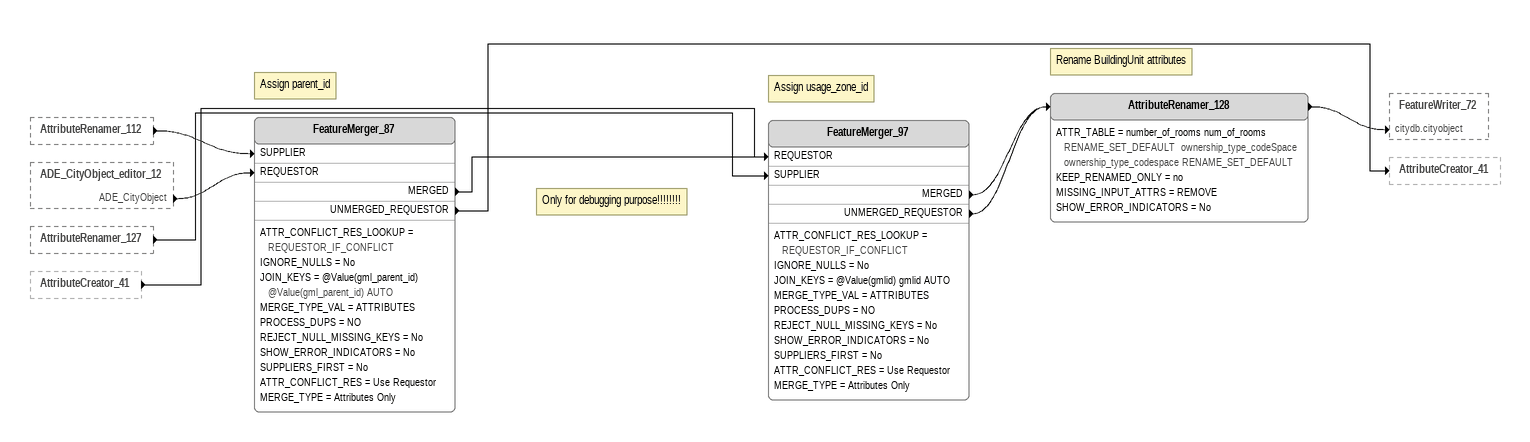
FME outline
AttributeRenamer_112 [outside]
    -> FeatureMerger_87 [SUPPLIER]
ADE_CityObject_editor_12 [outside]
    ADE_CityObject -> FeatureMerger_87 [REQUESTOR]
AttributeRenamer_127 [outside]
    -> FeatureMerger_97 [SUPPLIER]
AttributeCreator_41 [outside]
    -> FeatureMerger_97 [REQUESTOR]
Note: Assign parent_id
Note: Only for debugging purpose!!!!!!!!
FeatureMerger_87
    ATTR_CONFLICT_RES_LOOKUP = REQUESTOR_IF_CONFLICT
    IGNORE_NULLS = No
    JOIN_KEYS = @Value(gml_parent_id) @Value(gml_parent_id) AUTO
    MERGE_TYPE_VAL = ATTRIBUTES
    PROCESS_DUPS = NO
    REJECT_NULL_MISSING_KEYS = No
    SHOW_ERROR_INDICATORS = No
    SUPPLIERS_FIRST = No
    ATTR_CONFLICT_RES = Use Requestor
    MERGE_TYPE = Attributes Only
    MERGED -> FeatureMerger_97 [REQUESTOR]
    UNMERGED_REQUESTOR -> AttributeCreator_41
Note: Assign usage_zone_id
FeatureMerger_97
    ATTR_CONFLICT_RES_LOOKUP = REQUESTOR_IF_CONFLICT
    IGNORE_NULLS = No
    JOIN_KEYS = @Value(gmlid) gmlid AUTO
    MERGE_TYPE_VAL = ATTRIBUTES
    PROCESS_DUPS = NO
    REJECT_NULL_MISSING_KEYS = No
    SHOW_ERROR_INDICATORS = No
    SUPPLIERS_FIRST = No
    ATTR_CONFLICT_RES = Use Requestor
    MERGE_TYPE = Attributes Only
    MERGED -> AttributeRenamer_128
    UNMERGED_REQUESTOR -> AttributeRenamer_128
Note: Rename BuildingUnit attributes
AttributeRenamer_128
    ATTR_TABLE = number_of_rooms num_of_rooms RENAME_SET_DEFAULT  ownership_type_codeSpace ownership_type_codespace RENAME_SET_DEFAULT
    KEEP_RENAMED_ONLY = no
    MISSING_INPUT_ATTRS = REMOVE
    SHOW_ERROR_INDICATORS = No
    -> FeatureWriter_72 [citydb.cityobject]
